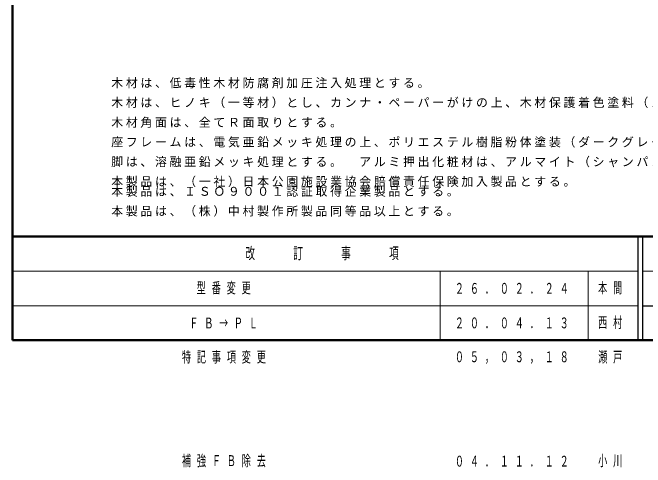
# Model space of a CAD drawing. Units: millimetres on the paper, scale 1:20. Extents: x -365 to 10, y -38 to 257.
# Drawn here: x -365 to -236.9, y -25.7 to 66.4 of the extents above; entities that cross this region are included whole.
import ezdxf

# ---------------------------------------------------------------- set-up
doc = ezdxf.new("R2010")
doc.units = ezdxf.units.MM
doc.layers.add('LY_1', color=7, linetype='Continuous', lineweight=25)
doc.layers.add('LY_2', color=7, linetype='Continuous', lineweight=13)
doc.styles.add('ＭＳ ゴシック', font='')
doc.styles.get('ＭＳ ゴシック').set_extended_font_data('MS Gothic')

msp = doc.modelspace()

# ---------------------------------------------------------------- linework, layer by layer
at = {"layer": 'LY_2', "lineweight": 50}
for p, q in [((-365, 257), (-365, 0)), ((-365, 21), (0, 21)), ((-365, 0), (0, 0))]:
    msp.add_line(p, q, dxfattribs=at)
at = {"layer": 'LY_2', "color": 211, "lineweight": 25}
for p, q in [((-238.5, 21), (-238.5, 0)), ((-237.5, 21), (-237.5, 0)), ((-237.5, 7), (0, 7))]:
    msp.add_line(p, q, dxfattribs=at)
at = {"layer": 'LY_2'}
for p, q in [((-365, 14), (-238.5, 14)), ((-278.5, 14), (-278.5, 0)), ((-248.5, 14), (-248.5, 0)), ((-237.5, 14), (-182.5, 14)), ((-365, 7), (-238.5, 7))]:
    msp.add_line(p, q, dxfattribs=at)

# ---------------------------------------------------------------- texts
at = {"layer": 'LY_1', "style": 'ＭＳ ゴシック'}
for s, insert, char_height, attachment_point in [('\\T1.23;木材は、低毒性木材防腐剤加圧注入処理とする。', (-345.045, 51.026), 1.76, 7), ('\\T1.23;木材は、ヒノキ（一等材）とし、カンナ・ペーパーがけの上、木材保護着色塗料（メイプル）塗装仕上げとする。', (-345.045, 47.026), 1.76, 7), ('\\T1.23;木材角面は、全てＲ面取りとする。', (-345.045, 43.026), 1.76, 7), ('\\T1.23;座フレームは、電気亜鉛メッキ処理の上、ポリエステル樹脂粉体塗装（ダークグレー）仕上げとする。', (-345.045, 39.026), 1.76, 7), ('\\T1.23;脚は、溶融亜鉛メッキ処理とする。\u3000アルミ押出化粧材は、アルマイト（シャンパンシルバー）仕上げとする。', (-345.045, 35.026), 1.76, 7), ('\\T1.23;本製品は、（一社）日本公園施設業協会賠償責任保険加入製品とする。', (-345.045, 31.026), 1.76, 7), ('\\T1.23;本製品は、ＩＳＯ９００１認証取得企業製品とする。', (-345.045, 31.026), 1.76, 1), ('\\T1.23;本製品は、（株）中村製作所製品同等品以上とする。', (-345.045, 27.026), 1.76, 1), ('\\T1.64;\\W0.6;型番変更', (-327.75, 10.5), 2.199, 4), ('\\T1.64;\\W0.6;２６．０２．２４', (-275.5, 10.5), 2.199, 4), ('\\T1.64;\\W0.6;本間', (-246.5, 10.5), 2.199, 4), ('\\T1.64;\\W0.6;ＦＢ→ＰＬ', (-329.25, 3.5), 2.199, 4), ('\\T1.64;\\W0.6;２０．０４．１３', (-275.5, 3.5), 2.199, 4), ('\\T1.64;\\W0.6;西村', (-246.5, 3.5), 2.199, 4), ('\\T1.64;\\W0.6;特記事項変更', (-330.75, -3.5), 2.199, 4), ('\\T1.64;\\W0.6;０５，０３，１８', (-275.5, -3.5), 2.199, 4), ('\\T1.64;\\W0.6;瀬戸', (-246.5, -3.5), 2.199, 4), ('\\T1.64;\\W0.6;補強ＦＢ除去', (-330.75, -24.5), 2.199, 4), ('\\T1.64;\\W0.6;小川', (-246.5, -24.5), 2.199, 4), ('\\T1.64;\\W0.6;０４．１１．１２', (-275.5, -24.5), 2.199, 4)]:
    msp.add_mtext(s, dxfattribs=dict(at, insert=insert, char_height=char_height, attachment_point=attachment_point))
at = {"layer": 'LY_2', "color": 4, "insert": (-301.75, 17.5), "char_height": 2.346, "attachment_point": 5, "style": 'ＭＳ ゴシック'}
msp.add_mtext('\\T1.64;\\W0.6;改\u3000\u3000訂\u3000\u3000事\u3000\u3000項', dxfattribs=at)

doc.saveas('drawing.dxf')
